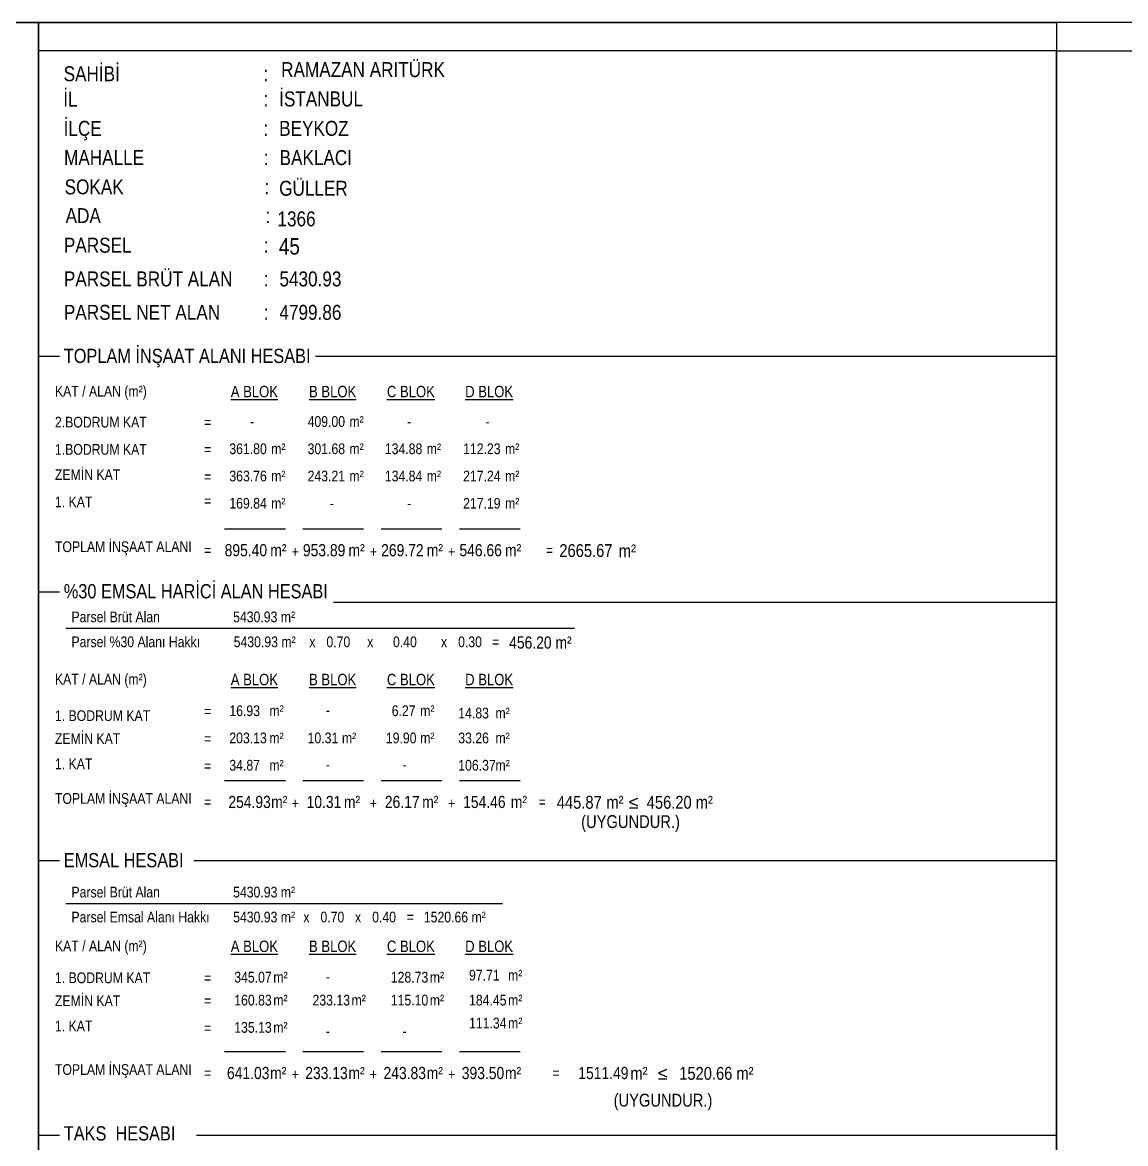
# Model space of a CAD drawing. Header units: millimetres. Extents: x 82776 to 137242, y 11666 to 27998.
# Drawn here: x 83804 to 85351, y 26424 to 27998 of the extents above; entities that cross this region are included whole.
import ezdxf

# ---------------------------------------------------------------- set-up
doc = ezdxf.new("R2010")
doc.units = ezdxf.units.MM
doc.layers.add('0_IFC_Legend_Viewport', color=7, linetype='Continuous')
doc.styles.add('IFC_TEXT', font='ARIALN.TTF')

# ---------------------------------------------------------------- blocks, each defined once
blk = doc.blocks.new('HESAPLAR')
blk.add_line((-1010, 2960), (-1010, -40))
blk.add_lwpolyline([(-2438.2, 2960), (-1010, 2960), (-1010, -40), (-2438.2, -40)], close=True)
for points in [[(-1010, 2920), (-2438.2, 2920)], [(-2177.2, 2249.3), (-2092, 2249.3)], [(-2067.4, 2249.3), (-1982.2, 2249.3)], [(-1957.6, 2249.3), (-1872.4, 2249.3)], [(-1847.8, 2249.3), (-1762.6, 2249.3)], [(-2399.8, 2109.9), (-1686.4, 2109.9)], [(-2177.2, 1896), (-2092, 1896)], [(-2067.4, 1896), (-1982.2, 1896)], [(-1957.6, 1896), (-1872.4, 1896)], [(-1847.8, 1896), (-1762.6, 1896)], [(-2399.8, 1723.7), (-1787.2, 1723.7)], [(-2177.2, 1515.7), (-2092, 1515.7)], [(-2067.4, 1515.7), (-1982.2, 1515.7)], [(-1957.6, 1515.7), (-1872.4, 1515.7)], [(-1847.8, 1515.7), (-1762.6, 1515.7)]]:
    blk.add_lwpolyline(points)
at = {"elevation": -4.3}
for points in [[(-2408.9, 2490.9), (-2438.2, 2490.9)], [(-1010, 2490.9), (-2049.5, 2490.9)], [(-2408.9, 2160.6), (-2438.2, 2160.6)], [(-1010, 2146), (-2024.6, 2146)], [(-2408.9, 1783.2), (-2438.2, 1783.2)], [(-1010, 1783.2), (-2220.2, 1783.2)], [(-2408.9, 1397.8), (-2438.2, 1397.8)], [(-1010, 1397.8), (-2216.9, 1397.8)]]:
    blk.add_lwpolyline(points, dxfattribs=at)
at = {"style": 'IFC_TEXT'}
for s, height, p in [('SAHİBİ', 21, (-2403.1, 2877.4)), (':', 21, (-2122.7, 2877.4)), ('İL', 21, (-2403.6, 2841.9)), ('İSTANBUL', 21, (-2100.7, 2842.1)), (':', 21, (-2122.7, 2842.1)), ('İLÇE', 21, (-2403.1, 2800.8)), (':', 21, (-2122.7, 2800.8)), ('BEYKOZ', 21, (-2100.7, 2800.8)), ('MAHALLE', 21, (-2402.5, 2759.7)), (':', 21, (-2122.1, 2759.7)), ('BAKLACI', 21, (-2100.1, 2759.7)), ('SOKAK', 21, (-2401.7, 2718.7)), ('GÜLLER', 21, (-2100.7, 2716.7)), (':', 21, (-2121.4, 2718.7)), ('ADA', 21, (-2400.3, 2678.3)), (':', 21, (-2119.9, 2678.3)), ('1366', 21, (-2103.1, 2673.8)), ('PARSEL', 21, (-2402.7, 2636.8)), (':', 21, (-2122.3, 2636.8)), ('45', 23.03, (-2101, 2634.2)), ('PARSEL BRÜT ALAN', 21, (-2402.7, 2589.5)), (':', 21, (-2122.3, 2589.5)), ('5430.93', 21, (-2100.3, 2589.5)), ('PARSEL NET ALAN', 21, (-2402.7, 2542.6)), (':', 21, (-2122.3, 2542.6)), ('4799.86', 21, (-2100.3, 2542.6)), ('TOPLAM İNŞAAT ALANI HESABI', 20, (-2402.9, 2482)), ('%%%30 EMSAL HARİCİ ALAN HESABI', 20, (-2402.9, 2151.7)), ('EMSAL HESABI', 20, (-2402.9, 1774.3)), ('TAKS  HESABI', 20, (-2402.9, 1390.9))]:
    blk.add_text(s, height=height, dxfattribs=at).set_placement(p)
at = {"insert": (-2097.9, 2904.2, 1114.8), "char_height": 21, "width": 1051.528, "attachment_point": 1, "style": 'IFC_TEXT'}
blk.add_mtext('RAMAZAN ARITÜRK', dxfattribs=at)
at = {"attachment_point": 1, "style": 'IFC_TEXT'}
for s, width, insert, char_height in [('KAT / ALAN (m²)', 157.033, (-2415.3, 2449.9), 15), ('\\pxqc;{\\LA BLOK    }', 127.248, (-2199.1, 2449.9), 16), ('\\pxqc;{\\LB BLOK    }', 127.248, (-2089.3, 2449.9), 16), ('\\pxqc;{\\LC BLOK    }', 127.248, (-1979.5, 2449.9), 16), ('\\pxqc;{\\LD BLOK    }', 127.248, (-1869.7, 2449.9), 16), ('409.00', 53.923, (-2060.8, 2407.4), 15), ('m²', 30.939, (-2002.1, 2407.4), 15), ('2.BODRUM KAT', 157.033, (-2415.3, 2406.5), 15), ('=', 31.174, (-2206.1, 2406.5), 15), ('-', 53.923, (-2141.5, 2407.4), 15), ('-', 53.923, (-1921, 2407.4), 15), ('-', 53.923, (-1811.2, 2407.3), 15), ('1.BODRUM KAT', 157.033, (-2415.3, 2368.3), 15), ('=', 31.174, (-2206.1, 2368.3), 15), ('361.80', 53.923, (-2170.6, 2369.1), 15), ('m²', 30.939, (-2111.9, 2369.1), 15), ('301.68', 53.923, (-2060.8, 2369.1), 15), ('m²', 30.939, (-2002.1, 2369.1), 15), ('134.88', 53.923, (-1952.4, 2369.1), 15), ('m²', 30.939, (-1893.6, 2369.1), 15), ('112.23', 53.923, (-1842.6, 2369.1), 15), ('m²', 30.939, (-1783.8, 2369.1), 15), ('ZEMİN KAT', 157.033, (-2415.3, 2332.8), 15), ('363.76', 53.923, (-2170.6, 2330.9), 15), ('m²', 30.939, (-2111.9, 2330.9), 15), ('243.21', 53.923, (-2060.8, 2330.9), 15), ('m²', 30.939, (-2002.1, 2330.9), 15), ('134.84', 53.923, (-1952.4, 2330.9), 15), ('m²', 30.939, (-1893.6, 2330.9), 15), ('217.24', 53.923, (-1842.6, 2330.9), 15), ('m²', 30.939, (-1783.8, 2330.9), 15), ('=', 31.174, (-2206.1, 2330), 15), ('1. KAT', 157.033, (-2415.3, 2294.6), 15), ('=', 31.174, (-2206.1, 2296), 15), ('169.84', 53.923, (-2170.6, 2292.6), 15), ('m²', 30.939, (-2111.9, 2292.6), 15), ('-', 53.923, (-2029.5, 2292.6), 15), ('-', 53.923, (-1921, 2292.6), 15), ('217.19', 53.923, (-1842.6, 2292.6), 15), ('m²', 30.939, (-1783.8, 2292.6), 15), ('TOPLAM İNŞAAT ALANI', 271.086, (-2415.3, 2231.7), 15), ('=', 31.174, (-2206.1, 2226.9), 15), ('895.40', 17, (-2177.2, 2227.8), 17), ('m²', 30.939, (-2113.2, 2227.8), 17), ('+', 17.318, (-2083.2, 2224.9), 15), ('953.89', 53.923, (-2067.4, 2227.8), 17), ('m²', 30.939, (-2003.4, 2227.8), 17), ('+', 17.318, (-1973.4, 2224.9), 15), ('269.72', 53.923, (-1957.6, 2227.8), 17), ('m²', 30.939, (-1893.6, 2227.8), 17), ('+', 17.318, (-1863.6, 2224.9), 15), ('546.66', 53.923, (-1847.8, 2227.8), 17), ('m²', 30.939, (-1783.8, 2227.8), 17), ('=', 31.174, (-1726.4, 2226.9), 15), ('2665.67', 46.701, (-1707.6, 2227.8), 18), ('m²', 30.939, (-1624.2, 2227.3), 18), ('Parsel Brüt Alan', 157.033, (-2392.1, 2133.2), 15), ('5430.93 m²', 157.033, (-2165.3, 2133.2), 15), ('Parsel %30 Alanı Hakkı', 212.056, (-2392.1, 2098.2), 15), ('5430.93 m²', 157.033, (-2164.5, 2098.2), 15), ('x', 16.079, (-2058.4, 2098.2), 15), ('0.70', 39.645, (-2034.4, 2098.2), 15), ('x', 16.079, (-1977.3, 2098.2), 15), ('0.40', 157.033, (-1941, 2098.2), 15), ('x', 16.079, (-1873.6, 2098.2), 15), ('0.30', 39.645, (-1849.6, 2098.2), 15), ('=', 16.079, (-1802, 2098.2), 15), ('KAT / ALAN (m²)', 157.033, (-2415.3, 2045.8), 15), ('\\pxqc;{\\LA BLOK    }', 127.248, (-2199.1, 2045.8), 16), ('\\pxqc;{\\LB BLOK    }', 127.248, (-2089.3, 2045.8), 16), ('\\pxqc;{\\LC BLOK    }', 127.248, (-1979.5, 2045.8), 16), ('\\pxqc;{\\LD BLOK    }', 127.248, (-1869.7, 2045.8), 16), ('16.93', 53.923, (-2170.6, 2001.5), 15), ('m²', 30.939, (-2114.4, 2001.5), 15), ('6.27', 53.923, (-1942.8, 2001.5), 15), ('m²', 30.939, (-1902.8, 2001.5), 15), ('14.83', 53.923, (-1849.4, 1998.2), 15), ('m²', 30.939, (-1797.2, 1998.2), 15), ('1. BODRUM KAT', 157.033, (-2415.3, 1994.6), 15), ('=', 31.174, (-2206.1, 2000.7), 15), ('-', 53.923, (-2035.4, 2002.4), 15), ('ZEMİN KAT', 157.033, (-2415.3, 1962.4), 15), ('=', 31.174, (-2206.1, 1962.4), 15), ('203.13', 53.923, (-2170.6, 1963.3), 15), ('m²', 30.939, (-2114.4, 1963.3), 15), ('10.31', 53.923, (-2060.8, 1963.3), 15), ('m²', 30.939, (-2012.6, 1963.3), 15), ('19.90', 53.923, (-1951, 1963.3), 15), ('m²', 30.939, (-1902.8, 1963.3), 15), ('33.26', 53.923, (-1849.4, 1963.3), 15), ('m²', 30.939, (-1797.2, 1963.3), 15), ('1. KAT', 157.033, (-2415.3, 1927), 15), ('=', 31.174, (-2206.1, 1924.2), 15), ('34.87', 53.923, (-2170.6, 1925), 15), ('m²', 30.939, (-2114.4, 1925), 15), ('106.37', 53.923, (-1849.4, 1925), 15), ('m²', 30.939, (-1797.2, 1925), 15), ('-', 53.923, (-2035.4, 1925.9), 15), ('-', 53.923, (-1927.9, 1925.9), 15), ('TOPLAM İNŞAAT ALANI', 271.086, (-2415.3, 1878.4), 15), ('254.93', 53.923, (-2172, 1874.5), 17), ('m²', 30.939, (-2111.9, 1874.5), 17), ('10.31', 53.923, (-2062.2, 1874.5), 17), ('m²', 30.939, (-2009.8, 1874.5), 17), ('26.17', 53.923, (-1952.4, 1874.5), 17), ('m²', 30.939, (-1900, 1874.5), 17), ('154.46', 53.923, (-1842.6, 1874.5), 17), ('m²', 30.939, (-1775.7, 1874.5), 17), ('445.87', 75.247, (-1711.2, 1874.5), 18), ('m²', 30.939, (-1641.6, 1874.5), 18), ('=', 31.174, (-2206.1, 1873.6), 15), ('+', 17.318, (-2083.2, 1871.6), 15), ('+', 17.318, (-1973.4, 1871.6), 15), ('+', 17.318, (-1863.6, 1871.6), 15), ('=', 31.174, (-1736.7, 1873.6), 15), ('≤', 75.247, (-1610.3, 1874.5), 18), ('\\pxt8;(UYGUNDUR.)', 154.766, (-1677, 1847.4), 18), ('Parsel Brüt Alan', 157.033, (-2392.1, 1747), 15), ('5430.93 m²', 157.033, (-2165.3, 1747), 15), ('Parsel Emsal Alanı Hakkı', 212.056, (-2392.1, 1712), 15), ('\\pxt3;5430.93 m²', 157.033, (-2165.3, 1712), 15), ('x', 16.079, (-2066.8, 1712), 15), ('0.70', 39.645, (-2042.8, 1712), 15), ('x', 16.079, (-1994.3, 1712), 15), ('0.40', 39.645, (-1970.2, 1712), 15), ('=', 16.079, (-1921.7, 1712), 15), ('1520.66 m²', 104.207, (-1897.7, 1712), 15), ('KAT / ALAN (m²)', 157.033, (-2415.3, 1671.4), 15), ('\\pxqc;{\\LA BLOK    }', 127.248, (-2199.1, 1671.4), 16), ('\\pxqc;{\\LB BLOK    }', 127.248, (-2089.3, 1671.4), 16), ('\\pxqc;{\\LC BLOK    }', 127.248, (-1979.5, 1671.4), 16), ('\\pxqc;{\\LD BLOK    }', 127.248, (-1869.7, 1671.4), 16), ('1. BODRUM KAT', 157.033, (-2415.3, 1626.7), 15), ('=', 31.174, (-2206.1, 1626.7), 15), ('345.07', 53.923, (-2163.7, 1627.6), 15), ('m²', 30.939, (-2108.9, 1627.6), 15), ('128.73', 53.923, (-1944.1, 1627.6), 15), ('m²', 30.939, (-1889.3, 1627.6), 15), ('97.71', 53.923, (-1834.3, 1630.4), 15), ('m²', 30.939, (-1779.5, 1630.4), 15), ('-', 53.923, (-2035.4, 1628.4), 15), ('ZEMİN KAT', 157.033, (-2415.3, 1594.5), 15), ('=', 31.174, (-2206.1, 1594.5), 15), ('160.83', 53.923, (-2163.7, 1595.4), 15), ('m²', 30.939, (-2108.9, 1595.4), 15), ('233.13', 53.923, (-2053.9, 1595.4), 15), ('m²', 30.939, (-1999.1, 1595.4), 15), ('115.10', 53.923, (-1944.1, 1595.4), 15), ('m²', 30.939, (-1889.3, 1595.4), 15), ('184.45', 53.923, (-1834.3, 1595.4), 15), ('m²', 30.939, (-1779.5, 1595.4), 15), ('1. KAT', 157.033, (-2415.3, 1559.1), 15), ('111.34', 53.923, (-1834.3, 1563.2), 15), ('m²', 30.939, (-1779.5, 1563.2), 15), ('=', 31.174, (-2206.1, 1556.3), 15), ('135.13', 53.923, (-2163.7, 1557.1), 15), ('m²', 30.939, (-2108.9, 1557.1), 15), ('-', 53.923, (-2035.4, 1551.9), 15), ('-', 53.923, (-1927.9, 1551.9), 15), ('TOPLAM İNŞAAT ALANI', 271.086, (-2415.3, 1498), 15), ('=', 31.174, (-2206.1, 1493.2), 15), ('641.03', 53.923, (-2173.9, 1494.1), 17), ('m²', 30.939, (-2113.3, 1494.1), 17), ('+', 17.318, (-2083.2, 1491.3), 15), ('233.13', 53.923, (-2064.1, 1494.1), 17), ('m²', 30.939, (-2003.5, 1494.1), 17), ('+', 17.318, (-1973.4, 1491.3), 15), ('243.83', 53.923, (-1954.3, 1494.1), 17), ('m²', 30.939, (-1893.7, 1494.1), 17), ('+', 17.318, (-1863.6, 1491.3), 15), ('393.50', 53.923, (-1844.5, 1494.1), 17), ('m²', 30.939, (-1783.9, 1494.1), 17), ('=', 31.174, (-1717.2, 1493.2), 15), ('1511.49', 53.923, (-1681, 1494.1), 17), ('m²', 30.939, (-1607.9, 1494.1), 18), ('≤', 75.247, (-1569.4, 1494.1), 18), ('\\pxt8;(UYGUNDUR.)', 154.766, (-1631.4, 1456.5), 18)]:
    blk.add_mtext_dynamic_manual_height_columns(s, width=width, gutter_width=281.5, heights=[0], dxfattribs=dict(at, insert=insert, char_height=char_height))
at = {"color": 1, "attachment_point": 1, "style": 'IFC_TEXT'}
for s, width, insert, char_height in [('456.20 m²', 104.207, (-1778, 2098.2), 17), ('456.20 m²', 103.352, (-1585, 1874.5), 18), ('1520.66 m²', 193.176, (-1539.4, 1494.1), 18)]:
    blk.add_mtext_dynamic_manual_height_columns(s, width=width, gutter_width=281.5, heights=[0], dxfattribs=dict(at, insert=insert, char_height=char_height))
blk = doc.blocks.new('BEYKOZ ANTET')
at = {"lineweight": 25}
blk.add_lwpolyline([(1050, 0), (0, 0), (0, 3000), (1050, 3000)], close=True, dxfattribs=at)
blk = doc.blocks.new('*U1843')
at = {"layer": '0_IFC_Legend_Viewport', "transparency": 33554687}
blk.add_lwpolyline([(-3707.9, 2920), (0, 2920), (0, 0), (-3707.9, 0)], close=True, dxfattribs=at)
at = {"style": 'IFC_TEXT'}
for tag, p in [('PAFTA', (-2412.4, 17.9)), ('OLCEK', (-110.4, 17.9))]:
    blk.add_attdef(tag, p, '', height=35, dxfattribs=at)

msp = doc.modelspace()

# ---------------------------------------------------------------- linework, layer by layer
msp.add_lwpolyline([(82776.4, 27997.6), (82776.4, 24997.6), (137241.5, 24997.6), (137241.5, 27997.6)], close=True)

# ---------------------------------------------------------------- block references
for name, p in [('BEYKOZ ANTET', (82776.4, 24997.6)), ('HESAPLAR', (86264.6, 25037.6)), ('*U1843', (88962.4, 25037.6))]:
    msp.add_blockref(name, p)

doc.saveas('drawing.dxf')
